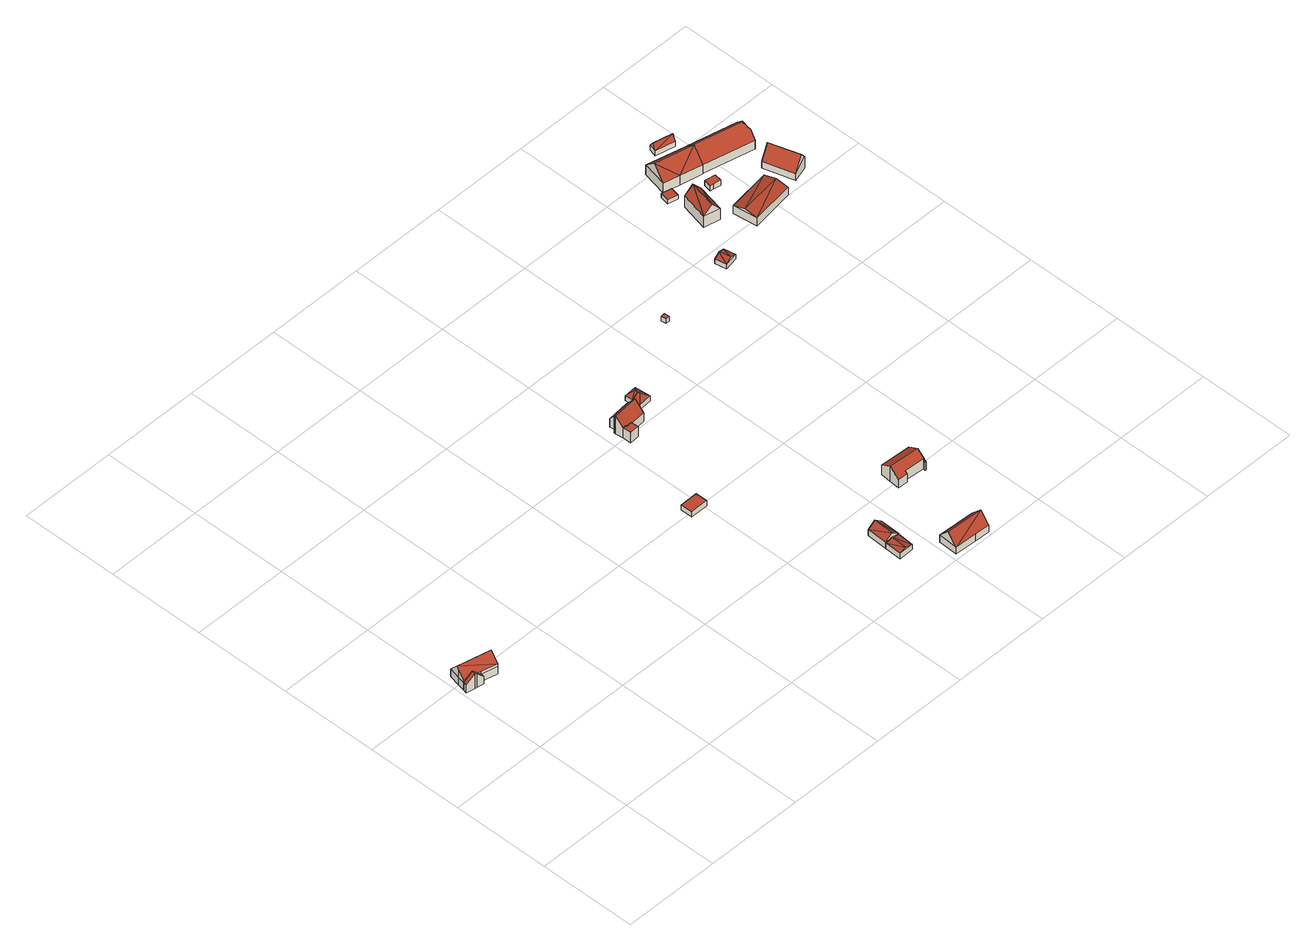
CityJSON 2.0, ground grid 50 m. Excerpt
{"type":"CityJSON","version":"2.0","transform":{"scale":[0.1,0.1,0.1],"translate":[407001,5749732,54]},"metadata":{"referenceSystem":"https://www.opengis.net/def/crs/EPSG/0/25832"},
"CityObjects":{
"building1":{"type":"Building","attributes":{"Gemeindeschluessel":"05515000","Geometrietyp2DReferenz":"3000","function":"31001_1000"},"address":[{"country":"Germany","locality":"Münster","thoroughfareNumber":"8","thoroughfareName":"Am Emmerbach"}],"children":["building1-1","building1-2"]},
"building1-1":{"type":"BuildingPart","attributes":{"roofType":"3100","measuredHeight":8.85},"parents":["building1"],"geometry":[{"type":"Solid","lod":"2","boundaries":[[[[0,1,2,3]],[[4,5,1,0]],[[6,7,8,5,4]],[[9,10,11,12,13]],[[3,2,10,9]],[[14,6,4,0,15]],[[3,9,13,16,15,0]],[[1,5,8,17,11,10,2]],[[14,15,18]],[[8,7,19,17]],[[7,6,14,18,19]],[[18,15,16]],[[19,12,11,17]],[[12,19,18,16,13]]]],"semantics":{"surfaces":[{"type":"WallSurface"},{"type":"RoofSurface"},{"type":"GroundSurface"},{"type":"ClosureSurface"}],"values":[[0,0,0,0,0,1,1,2,0,3,3,0,3,3]]}}]},
"building1-2":{"type":"BuildingPart","attributes":{"roofType":"3100","measuredHeight":10.21},"parents":["building1"],"geometry":[{"type":"Solid","lod":"2","boundaries":[[[[20,21,22,23]],[[12,11,21,20]],[[24,25,8,7]],[[26,27,25,24]],[[23,22,27,26]],[[28,29,30]],[[26,30,29]],[[28,30,31]],[[32,33,14,18,16,34,31,30]],[[31,34,13,12,20]],[[6,33,32,24,7]],[[32,30,26,24]],[[29,28,31,20,23]],[[29,23,26]],[[21,11,17,8,25,27,22]],[[17,19,7,8]],[[11,12,19,17]],[[6,14,33]],[[13,34,16]],[[6,7,19,18,14]],[[19,12,13,16,18]]]],"semantics":{"surfaces":[{"type":"WallSurface"},{"type":"RoofSurface"},{"type":"GroundSurface"},{"type":"ClosureSurface"}],"values":[[0,0,0,0,0,1,1,1,1,0,0,0,0,0,2,3,3,0,0,3,3]]}}]},
"building2":{"type":"Building","attributes":{"Gemeindeschluessel":"05515000","Geometrietyp2DReferenz":"3000","function":"51009_1610","roofType":"1000","measuredHeight":2.97},"geometry":[{"type":"Solid","lod":"2","boundaries":[[[[35,36,37,38]],[[39,40,36,35]],[[41,42,40,39]],[[38,37,42,41]],[[39,35,38,41]],[[36,40,42,37]]]],"semantics":{"surfaces":[{"type":"WallSurface"},{"type":"RoofSurface"},{"type":"GroundSurface"}],"values":[[0,0,0,0,1,2]]}}]},
"building3":{"type":"Building","attributes":{"Gemeindeschluessel":"05515000","Geometrietyp2DReferenz":"3000","function":"51009_1610","roofType":"3100","measuredHeight":3.93},"geometry":[{"type":"Solid","lod":"2","boundaries":[[[[43,44,45,46]],[[47,48,44,43]],[[49,50,48,47]],[[46,45,50,49]],[[43,51,47]],[[49,52,46]],[[43,46,52]],[[52,51,43]],[[51,52,49]],[[49,47,51]],[[44,48,50,45]]]],"semantics":{"surfaces":[{"type":"WallSurface"},{"type":"RoofSurface"},{"type":"GroundSurface"}],"values":[[0,0,0,0,0,0,1,1,1,1,2]]}}]},
"building4":{"type":"Building","attributes":{"Gemeindeschluessel":"05515000","Geometrietyp2DReferenz":"3000","function":"31001_2000","roofType":"3100","measuredHeight":6.41},"geometry":[{"type":"Solid","lod":"2","boundaries":[[[[53,54,50,55]],[[56,57,54,53]],[[58,45,57,56]],[[55,50,45,58]],[[53,59,56]],[[58,60,55]],[[60,59,53]],[[53,55,60]],[[58,56,59]],[[59,60,58]],[[54,57,45,50]]]],"semantics":{"surfaces":[{"type":"WallSurface"},{"type":"RoofSurface"},{"type":"GroundSurface"}],"values":[[0,0,0,0,0,0,1,1,1,1,2]]}}]},
"building5":{"type":"Building","attributes":{"Gemeindeschluessel":"05515000","Geometrietyp2DReferenz":"3000","function":"51009_1610","roofType":"1000","measuredHeight":6},"geometry":[{"type":"Solid","lod":"2","boundaries":[[[[61,62,63,64]],[[65,66,62,61]],[[67,68,66,65]],[[69,70,68,67]],[[71,72,70,69]],[[64,63,72,71]],[[69,67,65,61,64,71]],[[62,66,68,70,72,63]]]],"semantics":{"surfaces":[{"type":"WallSurface"},{"type":"RoofSurface"},{"type":"GroundSurface"}],"values":[[0,0,0,0,0,0,1,2]]}}]},
"building6":{"type":"Building","attributes":{"Gemeindeschluessel":"05515000","Geometrietyp2DReferenz":"3000","function":"31001_1000","roofType":"3100","measuredHeight":10.48},"address":[{"country":"Germany","locality":"Münster","thoroughfareNumber":"20","thoroughfareName":"Am Emmerbach"}],"geometry":[{"type":"Solid","lod":"2","boundaries":[[[[73,62,66,74]],[[75,76,62,73]],[[77,78,76,75]],[[79,80,78,77]],[[81,82,80,79]],[[83,84,82,81]],[[85,86,84,83]],[[87,88,86,85]],[[89,68,88,87]],[[74,66,68,89]],[[83,81,79,77,75,85]],[[73,74,89,87,85,75]],[[62,76,78,80,82,84,86,88,68,66]]]],"semantics":{"surfaces":[{"type":"WallSurface"},{"type":"RoofSurface"},{"type":"GroundSurface"}],"values":[[0,0,0,0,0,0,0,0,0,0,1,1,2]]}}]},
"building7":{"type":"Building","attributes":{"Gemeindeschluessel":"05515000","Geometrietyp2DReferenz":"3000","function":"31001_1000","roofType":"5000","measuredHeight":9.45},"address":[{"country":"Germany","locality":"Münster","thoroughfareNumber":"26","thoroughfareName":"Am Emmerbach"}],"geometry":[{"type":"Solid","lod":"2","boundaries":[[[[90,91,92,93]],[[94,95,91,90]],[[96,97,95,94]],[[98,99,97,96]],[[93,92,99,98]],[[93,100,101,90]],[[100,98,101]],[[96,94,101,98]],[[100,93,98]],[[101,94,90]],[[91,95,97,99,92]]]],"semantics":{"surfaces":[{"type":"WallSurface"},{"type":"RoofSurface"},{"type":"GroundSurface"}],"values":[[0,0,0,0,0,1,1,1,0,0,2]]}}]},
"building8":{"type":"Building","attributes":{"Gemeindeschluessel":"05515000","Geometrietyp2DReferenz":"3000","function":"31001_2460","roofType":"5000","measuredHeight":5.09},"geometry":[{"type":"Solid","lod":"2","boundaries":[[[[102,103,104,105]],[[106,107,103,102]],[[108,109,107,106]],[[105,104,109,108]],[[102,110,106]],[[108,111,105]],[[105,111,110,102]],[[106,110,111,108]],[[103,107,109,104]]]],"semantics":{"surfaces":[{"type":"WallSurface"},{"type":"RoofSurface"},{"type":"GroundSurface"}],"values":[[0,0,0,0,1,0,1,1,2]]}}]},
"building9":{"type":"Building","attributes":{"Gemeindeschluessel":"05515000","Geometrietyp2DReferenz":"3000","function":"31001_2460","roofType":"5000","measuredHeight":5.01},"geometry":[{"type":"Solid","lod":"2","boundaries":[[[[112,113,109,108]],[[114,115,113,112]],[[105,104,115,114]],[[108,109,104,105]],[[112,116,114]],[[105,117,108]],[[108,117,116]],[[116,112,108]],[[117,105,114]],[[114,116,117]],[[113,115,104,109]]]],"semantics":{"surfaces":[{"type":"WallSurface"},{"type":"RoofSurface"},{"type":"GroundSurface"}],"values":[[0,0,0,0,1,0,1,1,1,1,2]]}}]},
"building10":{"type":"Building","attributes":{"Gemeindeschluessel":"05515000","Geometrietyp2DReferenz":"3000","function":"31001_1000","roofType":"3100","measuredHeight":8.89},"address":[{"country":"Germany","locality":"Münster","thoroughfareNumber":"24","thoroughfareName":"Am Emmerbach"}],"geometry":[{"type":"Solid","lod":"2","boundaries":[[[[118,119,120,121]],[[122,123,119,118]],[[124,125,123,122]],[[126,127,125,124]],[[128,129,127,126]],[[130,131,129,128]],[[132,133,131,130]],[[134,135,133,132]],[[136,137,135,134]],[[121,120,137,136]],[[130,128,126,132]],[[124,122,118,121,136,134,132,126]],[[119,123,125,127,129,131,133,135,137,120]]]],"semantics":{"surfaces":[{"type":"WallSurface"},{"type":"RoofSurface"},{"type":"GroundSurface"}],"values":[[0,0,0,0,0,0,0,0,0,0,1,1,2]]}}]},
"building11":{"type":"Building","attributes":{"Gemeindeschluessel":"05515000","Geometrietyp2DReferenz":"3000","function":"31001_2500","roofType":"1000","measuredHeight":2.66},"address":[{"country":"Germany","locality":"Münster","thoroughfareNumber":"21a","thoroughfareName":"Am Emmerbach"}],"geometry":[{"type":"Solid","lod":"2","boundaries":[[[[138,139,140,141]],[[142,143,139,138]],[[144,145,143,142]],[[141,140,145,144]],[[142,138,141,144]],[[139,143,145,140]]]],"semantics":{"surfaces":[{"type":"WallSurface"},{"type":"RoofSurface"},{"type":"GroundSurface"}],"values":[[0,0,0,0,1,2]]}}]},
"building12":{"type":"Building","attributes":{"Gemeindeschluessel":"05515000","Geometrietyp2DReferenz":"3000","function":"31001_2460","roofType":"3100","measuredHeight":4.28},"geometry":[{"type":"Solid","lod":"2","boundaries":[[[[146,147,148,149]],[[150,151,147,146]],[[152,153,151,150]],[[149,148,153,152]],[[146,154,150]],[[152,155,149]],[[149,155,154]],[[154,146,149]],[[155,152,150]],[[150,154,155]],[[147,151,153,148]]]],"semantics":{"surfaces":[{"type":"WallSurface"},{"type":"RoofSurface"},{"type":"GroundSurface"}],"values":[[0,0,0,0,0,0,1,1,1,1,2]]}}]},
"building13":{"type":"Building","attributes":{"Gemeindeschluessel":"05515000","Geometrietyp2DReferenz":"3000","function":"31001_1000","roofType":"3100","measuredHeight":11.2},"address":[{"country":"Germany","locality":"Münster","thoroughfareNumber":"25","thoroughfareName":"Am Emmerbach"}],"geometry":[{"type":"Solid","lod":"2","boundaries":[[[[156,157,158,159]],[[160,161,157,156]],[[162,163,161,160]],[[159,158,163,162]],[[156,164,160]],[[162,165,159]],[[159,165,164]],[[164,156,159]],[[165,162,160]],[[160,164,165]],[[157,161,163,158]]]],"semantics":{"surfaces":[{"type":"WallSurface"},{"type":"RoofSurface"},{"type":"GroundSurface"}],"values":[[0,0,0,0,0,0,1,1,1,1,2]]}}]},
"building14":{"type":"Building","attributes":{"Gemeindeschluessel":"05515000","Geometrietyp2DReferenz":"3000","function":"51009_1611","roofType":"1000","measuredHeight":2.36},"geometry":[{"type":"Solid","lod":"2","boundaries":[[[[166,167,168,169]],[[170,171,167,166]],[[172,173,171,170]],[[169,168,173,172]],[[170,166,169,172]],[[167,171,173,168]]]],"semantics":{"surfaces":[{"type":"WallSurface"},{"type":"RoofSurface"},{"type":"GroundSurface"}],"values":[[0,0,0,0,1,2]]}}]},
"building15":{"type":"Building","attributes":{"Gemeindeschluessel":"05515000","Geometrietyp2DReferenz":"3000","function":"31001_1000","roofType":"5000","measuredHeight":11.99},"address":[{"country":"Germany","locality":"Münster","thoroughfareNumber":"27","thoroughfareName":"Am Emmerbach"}],"geometry":[{"type":"Solid","lod":"2","boundaries":[[[[174,175,176,177]],[[178,179,175,174]],[[180,181,179,178]],[[182,183,181,180]],[[177,176,183,182]],[[178,174,184,185]],[[182,180,185]],[[182,185,184]],[[184,177,182]],[[177,184,174]],[[178,185,180]],[[175,179,181,183,176]]]],"semantics":{"surfaces":[{"type":"WallSurface"},{"type":"RoofSurface"},{"type":"GroundSurface"}],"values":[[0,0,0,0,0,1,1,1,1,0,0,2]]}}]},
"building16":{"type":"Building","attributes":{"Gemeindeschluessel":"05515000","Geometrietyp2DReferenz":"3000","function":"31001_2700","roofType":"3100","measuredHeight":6.25},"geometry":[{"type":"Solid","lod":"2","boundaries":[[[[186,187,188,189]],[[190,191,187,186]],[[192,193,191,190]],[[189,188,193,192]],[[186,194,190]],[[192,195,189]],[[186,189,195]],[[195,194,186]],[[194,195,192]],[[192,190,194]],[[187,191,193,188]]]],"semantics":{"surfaces":[{"type":"WallSurface"},{"type":"RoofSurface"},{"type":"GroundSurface"}],"values":[[0,0,0,0,0,0,1,1,1,1,2]]}}]},
"building17":{"type":"Building","attributes":{"Gemeindeschluessel":"05515000","Geometrietyp2DReferenz":"3000","function":"51009_1611","roofType":"9999","measuredHeight":3},"geometry":[{"type":"Solid","lod":"2","boundaries":[[[[196,197,198,199,200,201]],[[199,202,203,200]],[[198,204,202,199]],[[197,205,204,198]],[[196,206,205,197]],[[201,207,206,196]],[[200,203,207,201]],[[202,204,205,206,207,203]]]],"semantics":{"surfaces":[{"type":"RoofSurface"},{"type":"WallSurface"},{"type":"GroundSurface"}],"values":[[0,1,1,1,1,1,1,2]]}}]},
"building18":{"type":"Building","attributes":{"Gemeindeschluessel":"05515000","Geometrietyp2DReferenz":"3000","function":"31001_2700","roofType":"3100","measuredHeight":5.72},"geometry":[{"type":"Solid","lod":"2","boundaries":[[[[208,209,210,211]],[[212,213,209,208]],[[214,215,213,212]],[[211,210,215,214]],[[208,216,212]],[[214,217,211]],[[217,216,208]],[[208,211,217]],[[216,217,214]],[[214,212,216]],[[209,213,215,210]]]],"semantics":{"surfaces":[{"type":"WallSurface"},{"type":"RoofSurface"},{"type":"GroundSurface"}],"values":[[0,0,0,0,0,0,1,1,1,1,2]]}}]},
"building19":{"type":"Building","attributes":{"Gemeindeschluessel":"05515000","Geometrietyp2DReferenz":"3000","function":"31001_2700","roofType":"5000","measuredHeight":11.96},"geometry":[{"type":"Solid","lod":"2","boundaries":[[[[178,218,219,220]],[[221,222,218,178]],[[223,224,222,221]],[[225,226,224,223]],[[227,228,226,225]],[[229,230,228,227]],[[180,231,230,229]],[[220,219,231,180]],[[232,233,234,235]],[[233,236,221,178,237,234]],[[234,237,180,229,235]],[[232,235,229,227]],[[237,220,180]],[[237,178,220]],[[236,233,225,223]],[[236,223,221]],[[233,232,227,225]],[[218,222,224,226,228,230,231,219]]]],"semantics":{"surfaces":[{"type":"WallSurface"},{"type":"RoofSurface"},{"type":"GroundSurface"}],"values":[[0,0,0,0,0,0,0,0,1,1,1,0,0,0,0,0,0,2]]}}]},
"building20":{"type":"Building","attributes":{"Gemeindeschluessel":"05515000","Geometrietyp2DReferenz":"3000","function":"31001_1000","roofType":"3100","measuredHeight":10.65},"address":[{"country":"Germany","locality":"Münster","thoroughfareNumber":"31","thoroughfareName":"Am Emmerbach"},{"country":"Germany","locality":"Münster","thoroughfareNumber":"29","thoroughfareName":"Am Emmerbach"}],"geometry":[{"type":"Solid","lod":"2","boundaries":[[[[238,239,240,241]],[[242,243,239,238]],[[244,245,243,242]],[[241,240,245,244]],[[238,246,242]],[[244,247,241]],[[241,247,246,238]],[[242,246,247,244]],[[239,243,245,240]]]],"semantics":{"surfaces":[{"type":"WallSurface"},{"type":"RoofSurface"},{"type":"GroundSurface"}],"values":[[0,0,0,0,0,0,1,1,2]]}}]}
},
"vertices":[
[53,927,105],[53,927,17],[62,926,17],[62,926,97],[9,937,60],[9,937,17],[13,956,61],[13,956,60],[13,956,17],[98,921,61],[98,921,17],[101,937,17],[101,937,60],[101,937,61],[28,953,76],[57,947,105],[86,940,76],[57,947,17],[57,947,76],[57,947,60],
[181,919,60],[181,919,17],[201,1012,17],[201,1012,60],[21,991,60],[21,991,17],[34,1051,60],[34,1051,17],[191,965,119],[201,1012,61],[24,1004,119],[181,919,76],[21,991,107],[13,956,76],[101,937,76],
[1418,1038,39],[1418,1038,9],[1418,976,9],[1418,976,39],[1509,1038,39],[1509,1038,9],[1510,977,39],[1510,977,9],
[1910,168,51],[1910,168,20],[1914,250,20],[1914,250,51],[1835,166,51],[1835,166,20],[1838,253,51],[1838,253,20],[1872,167,60],[1876,251,60],
[1843,359,55],[1843,359,20],[1838,253,55],[1918,355,55],[1918,355,20],[1914,250,55],[1881,357,84],[1876,251,84],
[1554,1504,73],[1554,1504,13],[1557,1461,13],[1557,1461,73],[1572,1506,73],[1572,1506,13],[1573,1500,73],[1573,1500,13],[1602,1502,73],[1602,1502,13],[1605,1465,73],[1605,1465,13],
[1554,1504,69],[1572,1506,69],[1550,1543,117],[1550,1543,13],[1550,1551,107],[1550,1551,13],[1568,1553,107],[1568,1553,13],[1564,1590,61],[1564,1590,13],[1678,1600,61],[1678,1600,13],[1682,1555,117],[1682,1555,13],[1686,1510,61],[1686,1510,13],[1573,1500,61],
[2208,105,64],[2208,105,24],[2019,113,24],[2019,113,64],[2203,5,64],[2203,5,24],[2127,8,64],[2127,8,24],[2014,13,64],[2014,13,24],[2017,63,119],[2206,55,119],
[1795,1577,36],[1795,1577,9],[1792,1619,9],[1792,1619,36],[1730,1572,36],[1730,1572,9],[1727,1614,36],[1727,1614,9],[1761,1602,60],[1759,1616,60],
[1724,1654,36],[1724,1654,9],[1789,1659,36],[1789,1659,9],[1758,1631,59],[1759,1616,59],
[2184,470,78],[2184,470,20],[2286,463,20],[2286,463,78],[2183,458,68],[2183,458,20],[2133,461,68],[2133,461,20],[2137,513,109],[2137,513,20],[2141,567,78],[2141,567,20],[2297,557,78],[2297,557,20],[2293,503,109],[2293,503,20],[2289,450,69],[2289,450,20],[2285,451,69],[2285,451,20],
[2168,1841,39],[2168,1841,12],[2190,1843,12],[2190,1843,39],[2166,1868,39],[2166,1868,12],[2188,1870,39],[2188,1870,12],
[2560,1932,49],[2560,1932,21],[2571,1873,21],[2571,1873,49],[2628,1945,49],[2628,1945,21],[2640,1887,49],[2640,1887,21],[2594,1939,64],[2605,1880,64],
[2770,2102,78],[2770,2102,12],[2802,2244,12],[2802,2244,78],[2689,2120,78],[2689,2120,12],[2721,2262,78],[2721,2262,12],[2730,2111,124],[2762,2253,124],
[2687,2326,33],[2687,2326,10],[2738,2315,10],[2738,2315,33],[2696,2373,33],[2696,2373,10],[2747,2362,33],[2747,2362,10],
[2751,2514,63],[2751,2514,8],[2722,2387,8],[2722,2387,63],[2946,2470,63],[2946,2470,8],[2917,2343,63],[2917,2343,8],[2805,2368,63],[2805,2368,8],[2737,2451,128],[2931,2406,128],
[2850,1963,60],[2850,1963,13],[3071,1994,13],[3071,1994,60],[2832,2087,60],[2832,2087,13],[3053,2118,60],[3053,2118,13],[2841,2025,76],[3062,2056,76],
[2918,2239,43],[2924,2279,43],[2885,2285,43],[2869,2287,43],[2862,2247,43],[2881,2245,43],[2869,2287,13],[2862,2247,13],[2885,2285,13],[2924,2279,13],[2918,2239,13],[2881,2245,13],
[2860,2563,35],[2860,2563,5],[2958,2541,5],[2958,2541,35],[2869,2603,35],[2869,2603,5],[2967,2582,35],[2967,2582,5],[2865,2583,63],[2963,2562,63],
[2946,2470,10],[2931,2406,10],[2931,2406,63],[3201,2412,63],[3201,2412,10],[3198,2396,63],[3198,2396,10],[3194,2379,63],[3194,2379,10],[3184,2334,63],[3184,2334,10],[3173,2285,63],[3173,2285,10],[2917,2343,10],[3184,2334,98],[3194,2379,98],[3167,2353,130],[3180,2318,98],[3198,2396,79],[2931,2406,130],
[3233,2055,82],[3233,2055,13],[3186,2207,13],[3186,2207,83],[3154,2032,53],[3154,2032,13],[3109,2185,54],[3109,2185,13],[3206,2047,119],[3159,2200,119]
]}
